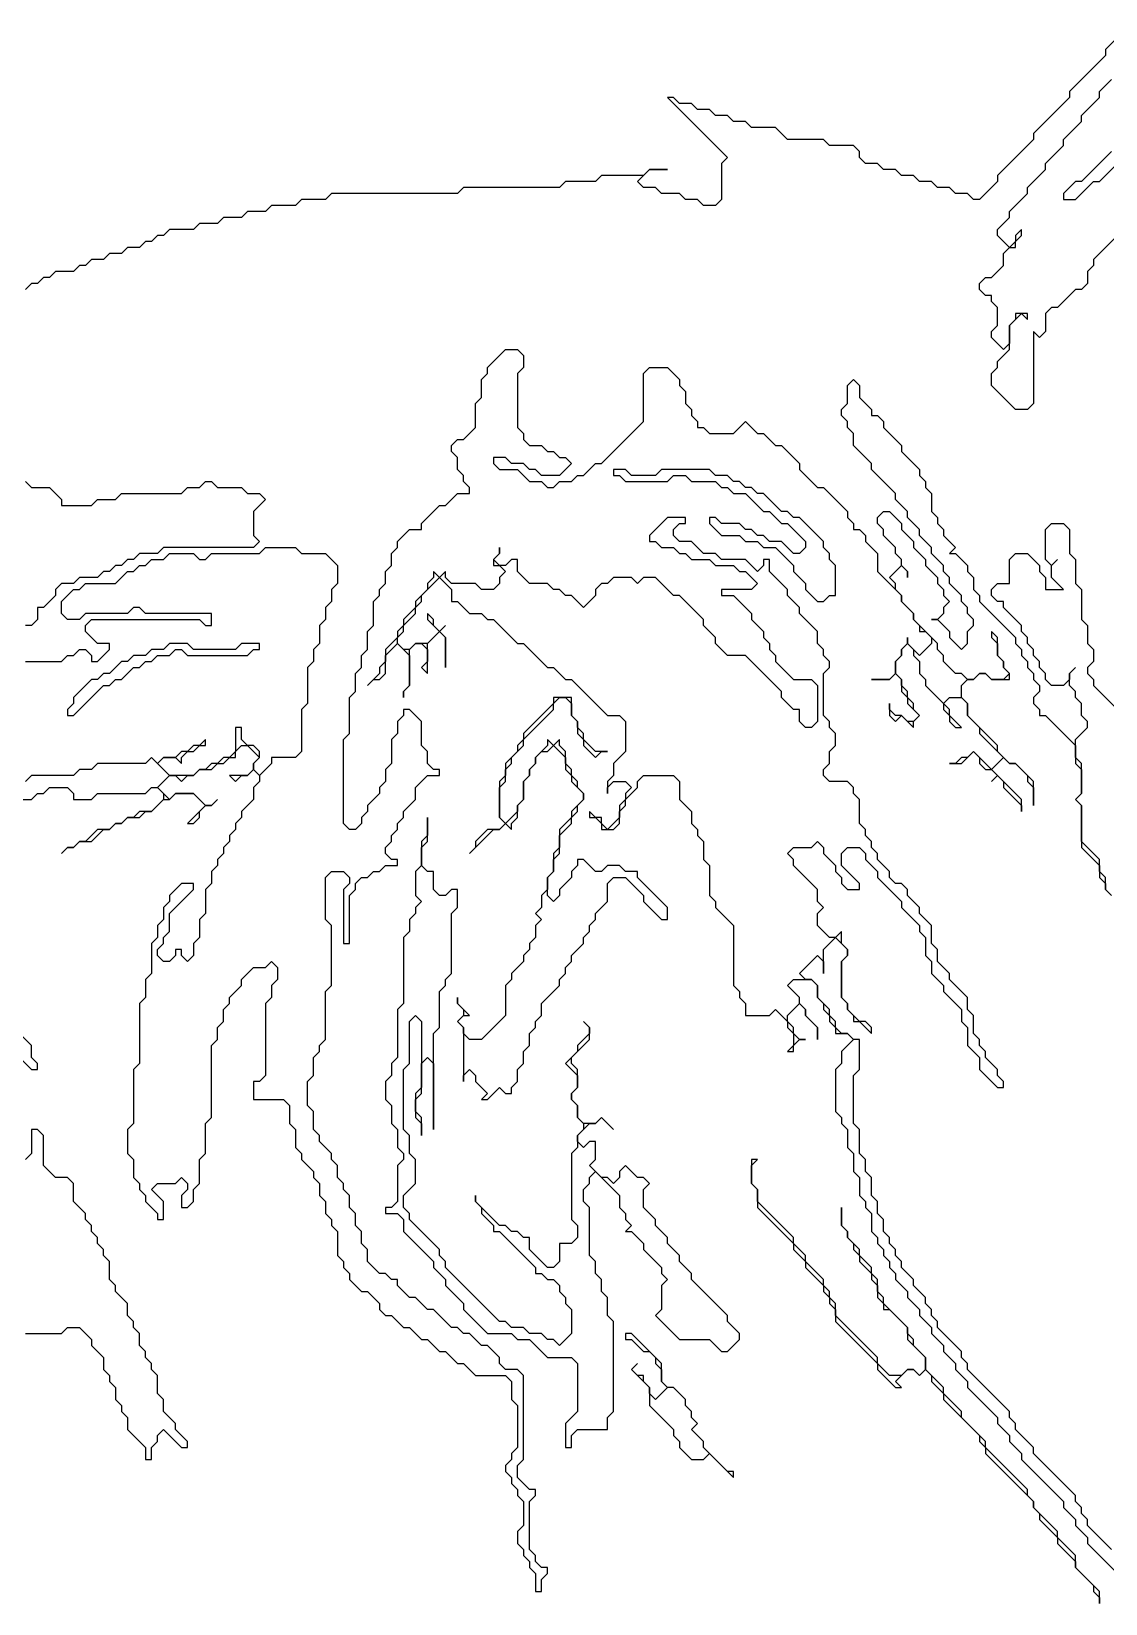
# Model space of a CAD drawing. Header units: metres. Extents: x 0 to 100, y 0 to 128.
# Drawn here: x 37.75 to 42.23, y 120.3 to 126.85 of the extents above; entities that cross this region are included whole.
import ezdxf

# ---------------------------------------------------------------- set-up
doc = ezdxf.new("R2010")
doc.units = ezdxf.units.M

msp = doc.modelspace()

# ---------------------------------------------------------------- linework, layer by layer
for points in [[(42.3, 126.85), (42.225, 126.775), (42.225, 126.75), (42.075, 126.6), (42.075, 126.575), (41.925, 126.425), (41.925, 126.4), (41.775, 126.25), (41.775, 126.225), (41.7, 126.15), (41.675, 126.15), (41.65, 126.175), (41.6, 126.175), (41.575, 126.2), (41.525, 126.2), (41.5, 126.225), (41.45, 126.225), (41.425, 126.25), (41.375, 126.25), (41.35, 126.275), (41.3, 126.275), (41.275, 126.3), (41.225, 126.3), (41.2, 126.325), (41.2, 126.35), (41.175, 126.375), (41.075, 126.375), (41.05, 126.4), (40.9, 126.4), (40.85, 126.45), (40.75, 126.45), (40.725, 126.475), (40.675, 126.475), (40.65, 126.5), (40.6, 126.5), (40.575, 126.525), (40.525, 126.525), (40.5, 126.55), (40.45, 126.55), (40.425, 126.575), (40.4, 126.575), (40.65, 126.325), (40.625, 126.3), (40.625, 126.15), (40.6, 126.125), (40.55, 126.125), (40.525, 126.15), (40.475, 126.15), (40.45, 126.175), (40.375, 126.175), (40.35, 126.2), (40.3, 126.2), (40.275, 126.225), (40.325, 126.275), (40.4, 126.275), (40.325, 126.275), (40.3, 126.25), (40.125, 126.25), (40.1, 126.225), (39.975, 126.225), (39.95, 126.2), (39.55, 126.2), (39.525, 126.175), (39, 126.175), (38.975, 126.15), (38.875, 126.15), (38.85, 126.125), (38.75, 126.125), (38.725, 126.1), (38.65, 126.1), (38.625, 126.075), (38.55, 126.075), (38.525, 126.05), (38.45, 126.05), (38.425, 126.025), (38.325, 126.025), (38.3, 126), (38.275, 126), (38.25, 125.975), (38.225, 125.975), (38.2, 125.95), (38.15, 125.95), (38.125, 125.925), (38.075, 125.925), (38.05, 125.9), (38, 125.9), (37.975, 125.875), (37.95, 125.875), (37.925, 125.85), (37.85, 125.85), (37.825, 125.825), (37.8, 125.825), (37.775, 125.8), (37.75, 125.8), (37.725, 125.775)], [(42.325, 126.05), (42.175, 125.9), (42.175, 125.875), (42.15, 125.85), (42.15, 125.8), (42.125, 125.775), (42.1, 125.775), (42.025, 125.7), (42, 125.7), (41.975, 125.675), (41.975, 125.6), (41.95, 125.575), (41.925, 125.6), (41.925, 125.3), (41.9, 125.275), (41.85, 125.275), (41.75, 125.375), (41.75, 125.425), (41.775, 125.45), (41.775, 125.475), (41.825, 125.525), (41.825, 125.625), (41.875, 125.675), (41.9, 125.65), (41.9, 125.675), (41.85, 125.675), (41.85, 125.65), (41.825, 125.625), (41.825, 125.55), (41.8, 125.525), (41.75, 125.575), (41.75, 125.6), (41.775, 125.625), (41.775, 125.7), (41.75, 125.725), (41.75, 125.75), (41.725, 125.75), (41.7, 125.775), (41.7, 125.8), (41.725, 125.825), (41.75, 125.825), (41.8, 125.875), (41.8, 125.925), (41.825, 125.95), (41.85, 125.95), (41.85, 125.975), (41.875, 126), (41.875, 126.025), (41.85, 126), (41.85, 125.975), (41.825, 125.95), (41.775, 126), (41.775, 126.025), (41.825, 126.075), (41.825, 126.1), (41.9, 126.175), (41.9, 126.2), (41.975, 126.275), (41.975, 126.3), (42.05, 126.375), (42.05, 126.4), (42.125, 126.475), (42.125, 126.5), (42.2, 126.575), (42.2, 126.6), (42.25, 126.65)], [(42.25, 126.35), (42.125, 126.225), (42.1, 126.225), (42.05, 126.175), (42.05, 126.15), (42.1, 126.15), (42.175, 126.225), (42.2, 126.225), (42.275, 126.3)], [(37.675, 123.65), (37.75, 123.65), (37.775, 123.675), (37.8, 123.675), (37.825, 123.7), (37.9, 123.7), (37.925, 123.675), (37.925, 123.65), (38, 123.65), (38.025, 123.675), (38.225, 123.675), (38.25, 123.7), (38.275, 123.7), (38.3, 123.675), (38.3, 123.65), (38.25, 123.6), (38.2, 123.6), (38.175, 123.575), (38.15, 123.575), (38.125, 123.55), (38.1, 123.55), (38.075, 123.525), (38.025, 123.525), (37.975, 123.475), (37.95, 123.475), (37.925, 123.45), (37.9, 123.45), (37.875, 123.425), (37.9, 123.45), (37.925, 123.45), (37.95, 123.475), (38, 123.475), (38.05, 123.525), (38.075, 123.525), (38.1, 123.55), (38.125, 123.55), (38.15, 123.575), (38.2, 123.575), (38.225, 123.6), (38.25, 123.6), (38.3, 123.65), (38.325, 123.65), (38.35, 123.675), (38.425, 123.675), (38.475, 123.625), (38.4, 123.55), (38.425, 123.55), (38.45, 123.575), (38.45, 123.6), (38.475, 123.625), (38.5, 123.625), (38.525, 123.65), (38.5, 123.625), (38.475, 123.625), (38.425, 123.675), (38.35, 123.675), (38.325, 123.65), (38.275, 123.7), (38.325, 123.75), (38.35, 123.75), (38.375, 123.725), (38.4, 123.75), (38.425, 123.75), (38.45, 123.775), (38.5, 123.775), (38.525, 123.8), (38.55, 123.8), (38.575, 123.825), (38.6, 123.825), (38.6, 123.85), (38.625, 123.875), (38.65, 123.875), (38.7, 123.825), (38.675, 123.8), (38.675, 123.775), (38.65, 123.75), (38.575, 123.75), (38.6, 123.725), (38.625, 123.75), (38.65, 123.75), (38.675, 123.775), (38.7, 123.75), (38.7, 123.725), (38.675, 123.7), (38.675, 123.65), (38.625, 123.6), (38.625, 123.575), (38.6, 123.55), (38.6, 123.525), (38.575, 123.5), (38.575, 123.475), (38.55, 123.45), (38.55, 123.425), (38.525, 123.4), (38.525, 123.375), (38.5, 123.35), (38.5, 123.3), (38.475, 123.275), (38.475, 123.175), (38.45, 123.15), (38.45, 123.075), (38.425, 123.05), (38.425, 123), (38.4, 122.975), (38.375, 123), (38.375, 123.025), (38.35, 123.025), (38.35, 123), (38.325, 122.975), (38.3, 122.975), (38.275, 123), (38.275, 123.025), (38.3, 123.05), (38.3, 123.075), (38.325, 123.1), (38.325, 123.175), (38.425, 123.275), (38.425, 123.3), (38.375, 123.3), (38.325, 123.25), (38.325, 123.225), (38.3, 123.2), (38.3, 123.15), (38.275, 123.125), (38.275, 123.075), (38.25, 123.05), (38.25, 122.925), (38.225, 122.9), (38.225, 122.825), (38.2, 122.8), (38.2, 122.55), (38.175, 122.525), (38.175, 122.3), (38.15, 122.275), (38.15, 122.175), (38.175, 122.15), (38.175, 122.075), (38.2, 122.05), (38.2, 122.025), (38.225, 122), (38.225, 121.975), (38.275, 121.925), (38.275, 121.9), (38.3, 121.9), (38.3, 121.975), (38.25, 122.025), (38.275, 122.05), (38.35, 122.05), (38.375, 122.075), (38.4, 122.05), (38.4, 122.025), (38.375, 122), (38.375, 121.95), (38.4, 121.95), (38.425, 121.975), (38.425, 122.025), (38.45, 122.05), (38.45, 122.15), (38.475, 122.175), (38.475, 122.3), (38.5, 122.325), (38.5, 122.625), (38.525, 122.65), (38.525, 122.7), (38.55, 122.725), (38.55, 122.775), (38.575, 122.8), (38.575, 122.825), (38.625, 122.875), (38.625, 122.9), (38.675, 122.95), (38.725, 122.95), (38.75, 122.975), (38.775, 122.95), (38.775, 122.9), (38.75, 122.875), (38.75, 122.825), (38.725, 122.8), (38.725, 122.5), (38.7, 122.475), (38.675, 122.475), (38.675, 122.4), (38.8, 122.4), (38.825, 122.375), (38.825, 122.3), (38.85, 122.275), (38.85, 122.2), (38.875, 122.175), (38.875, 122.15), (38.925, 122.1), (38.925, 122.075), (38.95, 122.05), (38.95, 122), (38.975, 121.975), (38.975, 121.925), (39, 121.9), (39, 121.875), (39.025, 121.85), (39.025, 121.75), (39.05, 121.725), (39.05, 121.7), (39.075, 121.675), (39.075, 121.65), (39.125, 121.6), (39.15, 121.6), (39.2, 121.55), (39.2, 121.525), (39.225, 121.5), (39.25, 121.5), (39.3, 121.45), (39.325, 121.45), (39.375, 121.4), (39.4, 121.4), (39.45, 121.35), (39.475, 121.35), (39.525, 121.3), (39.55, 121.3), (39.6, 121.25), (39.725, 121.25), (39.75, 121.225), (39.75, 121.15), (39.775, 121.125), (39.775, 120.95), (39.75, 120.925), (39.75, 120.9), (39.725, 120.875), (39.725, 120.85), (39.75, 120.825), (39.75, 120.8), (39.775, 120.775), (39.775, 120.75), (39.8, 120.725), (39.8, 120.625), (39.775, 120.6), (39.775, 120.55), (39.8, 120.525), (39.8, 120.5), (39.825, 120.475), (39.825, 120.45), (39.85, 120.425), (39.85, 120.35), (39.875, 120.35), (39.875, 120.4), (39.9, 120.425), (39.9, 120.45), (39.875, 120.45), (39.85, 120.475), (39.85, 120.5), (39.825, 120.525), (39.825, 120.725), (39.85, 120.75), (39.85, 120.775), (39.825, 120.775), (39.775, 120.825), (39.775, 120.875), (39.8, 120.9), (39.8, 121.25), (39.775, 121.275), (39.725, 121.275), (39.7, 121.3), (39.7, 121.325), (39.65, 121.375), (39.625, 121.375), (39.575, 121.425), (39.55, 121.425), (39.525, 121.45), (39.5, 121.45), (39.425, 121.525), (39.4, 121.525), (39.35, 121.575), (39.325, 121.575), (39.275, 121.625), (39.275, 121.65), (39.25, 121.65), (39.225, 121.675), (39.2, 121.675), (39.15, 121.725), (39.15, 121.775), (39.125, 121.8), (39.125, 121.85), (39.1, 121.875), (39.1, 121.925), (39.075, 121.95), (39.075, 122), (39.05, 122.025), (39.05, 122.05), (39.025, 122.075), (39.025, 122.125), (39, 122.15), (39, 122.175), (38.95, 122.225), (38.95, 122.25), (38.925, 122.275), (38.925, 122.35), (38.9, 122.375), (38.9, 122.475), (38.925, 122.5), (38.925, 122.575), (38.95, 122.6), (38.95, 122.625), (38.975, 122.65), (38.975, 122.85), (39, 122.875), (39, 123.125), (38.975, 123.15), (38.975, 123.325), (39, 123.35), (39.05, 123.35), (39.075, 123.325), (39.075, 123.3), (39.05, 123.275), (39.05, 123.05), (39.075, 123.05), (39.075, 123.25), (39.1, 123.275), (39.1, 123.3), (39.125, 123.325), (39.15, 123.325), (39.175, 123.35), (39.2, 123.35), (39.225, 123.375), (39.275, 123.375), (39.275, 123.4), (39.25, 123.4), (39.225, 123.425), (39.225, 123.45), (39.25, 123.475), (39.25, 123.5), (39.275, 123.525), (39.275, 123.55), (39.3, 123.575), (39.3, 123.6), (39.35, 123.65), (39.35, 123.7), (39.4, 123.75), (39.45, 123.75), (39.45, 123.775), (39.425, 123.775), (39.4, 123.8), (39.4, 123.85), (39.375, 123.875), (39.375, 123.975), (39.325, 124.025), (39.3, 124.025), (39.3, 124), (39.275, 123.975), (39.275, 123.925), (39.25, 123.9), (39.25, 123.8), (39.225, 123.775), (39.225, 123.725), (39.2, 123.7), (39.2, 123.675), (39.15, 123.625), (39.15, 123.6), (39.125, 123.575), (39.125, 123.55), (39.1, 123.525), (39.075, 123.525), (39.05, 123.55), (39.05, 123.9), (39.075, 123.925), (39.075, 124.075), (39.1, 124.1), (39.1, 124.175), (39.125, 124.2), (39.125, 124.25), (39.15, 124.275), (39.15, 124.35), (39.175, 124.375), (39.175, 124.475), (39.2, 124.5), (39.2, 124.525), (39.225, 124.55), (39.225, 124.6), (39.25, 124.625), (39.25, 124.675), (39.275, 124.7), (39.275, 124.725), (39.325, 124.775), (39.375, 124.775), (39.375, 124.8), (39.45, 124.875), (39.475, 124.875), (39.525, 124.925), (39.575, 124.925), (39.575, 124.95), (39.55, 124.975), (39.55, 125), (39.525, 125.025), (39.525, 125.075), (39.5, 125.1), (39.5, 125.125), (39.525, 125.15), (39.55, 125.15), (39.6, 125.2), (39.6, 125.3), (39.625, 125.325), (39.625, 125.4), (39.65, 125.425), (39.65, 125.45), (39.725, 125.525), (39.775, 125.525), (39.8, 125.5), (39.8, 125.45), (39.775, 125.425), (39.775, 125.2), (39.8, 125.175), (39.8, 125.15), (39.825, 125.125), (39.875, 125.125), (39.9, 125.1), (39.925, 125.1), (39.95, 125.075), (39.975, 125.075), (40, 125.05), (39.95, 125), (39.875, 125), (39.85, 125.025), (39.825, 125.025), (39.8, 125.05), (39.75, 125.05), (39.725, 125.075), (39.675, 125.075), (39.675, 125.05), (39.7, 125.025), (39.775, 125.025), (39.825, 124.975), (39.875, 124.975), (39.9, 124.95), (39.925, 124.95), (39.95, 124.975), (40, 124.975), (40.025, 125), (40.05, 125), (40.1, 125.05), (40.125, 125.05), (40.3, 125.225), (40.3, 125.425), (40.325, 125.45), (40.4, 125.45), (40.45, 125.4), (40.45, 125.375), (40.475, 125.35), (40.475, 125.3), (40.5, 125.275), (40.5, 125.25), (40.525, 125.225), (40.525, 125.2), (40.55, 125.2), (40.575, 125.175), (40.675, 125.175), (40.725, 125.225), (40.775, 125.175), (40.8, 125.175), (40.85, 125.125), (40.875, 125.125), (40.95, 125.05), (40.95, 125.025), (41.025, 124.95), (41.05, 124.95), (41.15, 124.85), (41.15, 124.825), (41.175, 124.8), (41.175, 124.775), (41.2, 124.775), (41.225, 124.75), (41.225, 124.725), (41.275, 124.675), (41.275, 124.6), (41.375, 124.5), (41.375, 124.475), (41.425, 124.425), (41.425, 124.4), (41.45, 124.375), (41.45, 124.35), (41.475, 124.35), (41.5, 124.325), (41.5, 124.3), (41.45, 124.25), (41.4, 124.3), (41.4, 124.325), (41.4, 124.3), (41.375, 124.275), (41.375, 124.25), (41.35, 124.225), (41.35, 124.175), (41.325, 124.15), (41.25, 124.15), (41.325, 124.15), (41.35, 124.175), (41.375, 124.15), (41.375, 124.1), (41.4, 124.075), (41.4, 124.05), (41.45, 124), (41.425, 123.975), (41.4, 123.975), (41.375, 124), (41.35, 124), (41.325, 124.025), (41.325, 124.05), (41.325, 124), (41.35, 123.975), (41.375, 124), (41.425, 123.95), (41.425, 123.975), (41.45, 124), (41.425, 124.025), (41.425, 124.05), (41.4, 124.075), (41.4, 124.1), (41.375, 124.125), (41.375, 124.15), (41.35, 124.175), (41.35, 124.225), (41.375, 124.25), (41.375, 124.275), (41.4, 124.3), (41.425, 124.275), (41.425, 124.25), (41.45, 124.225), (41.45, 124.175), (41.475, 124.15), (41.475, 124.125), (41.55, 124.05), (41.55, 124.025), (41.575, 124), (41.575, 123.975), (41.6, 123.95), (41.625, 123.95), (41.575, 124), (41.575, 124.025), (41.55, 124.05), (41.575, 124.075), (41.625, 124.075), (41.65, 124.05), (41.65, 124), (41.7, 123.95), (41.7, 123.925), (41.8, 123.825), (41.75, 123.775), (41.675, 123.85), (41.65, 123.825), (41.625, 123.825), (41.6, 123.8), (41.575, 123.8), (41.625, 123.8), (41.675, 123.85), (41.7, 123.825), (41.7, 123.8), (41.725, 123.775), (41.75, 123.775), (41.775, 123.75), (41.75, 123.725), (41.775, 123.75), (41.8, 123.725), (41.8, 123.7), (41.875, 123.625), (41.875, 123.6), (41.875, 123.65), (41.75, 123.775), (41.8, 123.825), (41.825, 123.8), (41.85, 123.8), (41.9, 123.75), (41.9, 123.725), (41.925, 123.7), (41.925, 123.625), (41.925, 123.725), (41.85, 123.8), (41.825, 123.8), (41.775, 123.85), (41.775, 123.875), (41.65, 124), (41.65, 124.05), (41.625, 124.075), (41.625, 124.125), (41.65, 124.15), (41.675, 124.15), (41.7, 124.175), (41.725, 124.175), (41.75, 124.15), (41.825, 124.15), (41.825, 124.175), (41.8, 124.2), (41.8, 124.225), (41.775, 124.25), (41.775, 124.325), (41.75, 124.35), (41.75, 124.325), (41.775, 124.3), (41.775, 124.25), (41.8, 124.225), (41.8, 124.2), (41.825, 124.175), (41.8, 124.15), (41.75, 124.15), (41.725, 124.175), (41.7, 124.175), (41.675, 124.15), (41.65, 124.15), (41.625, 124.175), (41.6, 124.175), (41.55, 124.225), (41.55, 124.25), (41.525, 124.275), (41.525, 124.3), (41.425, 124.4), (41.425, 124.425), (41.375, 124.475), (41.375, 124.5), (41.35, 124.525), (41.35, 124.55), (41.325, 124.575), (41.375, 124.625), (41.4, 124.6), (41.4, 124.575), (41.4, 124.6), (41.375, 124.625), (41.375, 124.65), (41.35, 124.675), (41.35, 124.7), (41.3, 124.75), (41.3, 124.775), (41.275, 124.8), (41.275, 124.825), (41.3, 124.85), (41.325, 124.85), (41.375, 124.8), (41.375, 124.775), (41.425, 124.725), (41.425, 124.7), (41.475, 124.65), (41.475, 124.625), (41.525, 124.575), (41.525, 124.55), (41.55, 124.525), (41.55, 124.5), (41.575, 124.475), (41.55, 124.45), (41.55, 124.425), (41.525, 124.4), (41.5, 124.4), (41.525, 124.4), (41.575, 124.35), (41.575, 124.325), (41.625, 124.275), (41.65, 124.3), (41.65, 124.35), (41.675, 124.375), (41.675, 124.4), (41.65, 124.425), (41.65, 124.45), (41.625, 124.475), (41.625, 124.5), (41.575, 124.55), (41.575, 124.575), (41.55, 124.6), (41.55, 124.625), (41.5, 124.675), (41.5, 124.7), (41.45, 124.75), (41.45, 124.775), (41.4, 124.825), (41.4, 124.85), (41.35, 124.9), (41.35, 124.925), (41.25, 125.025), (41.25, 125.05), (41.175, 125.125), (41.175, 125.175), (41.15, 125.2), (41.15, 125.225), (41.125, 125.25), (41.125, 125.275), (41.15, 125.3), (41.15, 125.375), (41.175, 125.4), (41.2, 125.375), (41.2, 125.325), (41.25, 125.275), (41.25, 125.25), (41.275, 125.25), (41.3, 125.225), (41.3, 125.2), (41.375, 125.125), (41.375, 125.1), (41.45, 125.025), (41.45, 125), (41.475, 124.975), (41.475, 124.95), (41.5, 124.925), (41.5, 124.85), (41.525, 124.825), (41.525, 124.8), (41.55, 124.775), (41.55, 124.75), (41.6, 124.7), (41.575, 124.675), (41.6, 124.675), (41.65, 124.625), (41.65, 124.6), (41.675, 124.575), (41.675, 124.525), (41.7, 124.5), (41.7, 124.475), (41.85, 124.325), (41.85, 124.3), (41.875, 124.275), (41.875, 124.25), (41.9, 124.225), (41.9, 124.2), (41.925, 124.175), (41.925, 124.15), (41.95, 124.125), (41.95, 124.1), (41.925, 124.075), (41.925, 124.05), (41.95, 124.025), (41.95, 124), (41.975, 124), (42.1, 123.875), (42.1, 123.8), (42.125, 123.775), (42.125, 123.675), (42.1, 123.65), (42.125, 123.625), (42.125, 123.45), (42.2, 123.375), (42.2, 123.325), (42.225, 123.3), (42.225, 123.275), (42.25, 123.25)], [(37.725, 124.975), (37.75, 124.95), (37.825, 124.95), (37.875, 124.9), (37.875, 124.875), (38, 124.875), (38.025, 124.9), (38.1, 124.9), (38.125, 124.925), (38.375, 124.925), (38.4, 124.95), (38.45, 124.95), (38.475, 124.975), (38.5, 124.975), (38.525, 124.95), (38.625, 124.95), (38.65, 124.925), (38.7, 124.925), (38.725, 124.9), (38.675, 124.85), (38.675, 124.75), (38.7, 124.725), (38.675, 124.7), (38.3, 124.7), (38.275, 124.675), (38.2, 124.675), (38.175, 124.65), (38.15, 124.65), (38.125, 124.625), (38.1, 124.625), (38.075, 124.6), (38.05, 124.6), (38.025, 124.575), (37.95, 124.575), (37.925, 124.55), (37.875, 124.55), (37.85, 124.525), (37.85, 124.5), (37.8, 124.45), (37.775, 124.45), (37.775, 124.4), (37.75, 124.375), (37.725, 124.375)], [(42.25, 120.525), (42.15, 120.625), (42.15, 120.65), (42.125, 120.675), (42.125, 120.7), (42.1, 120.725), (42.1, 120.75), (41.925, 120.925), (41.925, 120.95), (41.85, 121.025), (41.85, 121.05), (41.825, 121.075), (41.825, 121.1), (41.65, 121.275), (41.65, 121.3), (41.625, 121.325), (41.625, 121.35), (41.525, 121.45), (41.525, 121.475), (41.5, 121.5), (41.5, 121.525), (41.475, 121.55), (41.475, 121.575), (41.425, 121.625), (41.425, 121.65), (41.375, 121.7), (41.375, 121.725), (41.35, 121.75), (41.35, 121.775), (41.325, 121.8), (41.325, 121.825), (41.3, 121.85), (41.3, 121.9), (41.275, 121.925), (41.275, 121.975), (41.25, 122), (41.25, 122.075), (41.225, 122.1), (41.225, 122.15), (41.2, 122.175), (41.2, 122.275), (41.175, 122.3), (41.175, 122.5), (41.2, 122.525), (41.2, 122.65), (41.175, 122.65), (41.15, 122.675), (41.125, 122.675), (41.1, 122.7), (41.1, 122.725), (41.075, 122.75), (41.075, 122.775), (41.025, 122.825), (41.025, 122.875), (41, 122.9), (40.975, 122.9), (40.95, 122.925), (41.025, 123), (41.05, 122.975), (41.05, 122.925), (41.05, 123.025), (41.1, 123.075), (41.15, 123.025), (41.15, 123), (41.125, 122.975), (41.125, 122.825), (41.15, 122.8), (41.15, 122.775), (41.175, 122.75), (41.175, 122.725), (41.2, 122.725), (41.25, 122.675), (41.25, 122.7), (41.225, 122.725), (41.2, 122.725), (41.15, 122.775), (41.15, 122.8), (41.125, 122.825), (41.125, 122.975), (41.15, 123), (41.15, 123.025), (41.125, 123.05), (41.125, 123.1), (41.1, 123.075), (41.075, 123.075), (41.025, 123.125), (41.025, 123.175), (41.05, 123.2), (41.025, 123.225), (41.025, 123.275), (40.925, 123.375), (40.925, 123.4), (40.9, 123.425), (40.925, 123.45), (41, 123.45), (41.025, 123.475), (41.05, 123.45), (41.05, 123.425), (41.1, 123.375), (41.1, 123.35), (41.125, 123.325), (41.125, 123.3), (41.15, 123.275), (41.2, 123.275), (41.2, 123.3), (41.125, 123.375), (41.125, 123.425), (41.15, 123.45), (41.2, 123.45), (41.225, 123.425), (41.225, 123.4), (41.275, 123.35), (41.275, 123.325), (41.375, 123.225), (41.375, 123.2), (41.45, 123.125), (41.45, 123.1), (41.475, 123.075), (41.475, 123), (41.5, 122.975), (41.5, 122.925), (41.55, 122.875), (41.55, 122.85), (41.625, 122.775), (41.625, 122.725), (41.65, 122.7), (41.65, 122.625), (41.7, 122.575), (41.7, 122.525), (41.775, 122.45), (41.8, 122.45), (41.8, 122.475), (41.775, 122.5), (41.775, 122.525), (41.725, 122.575), (41.725, 122.6), (41.7, 122.625), (41.7, 122.65), (41.675, 122.675), (41.675, 122.75), (41.65, 122.775), (41.65, 122.825), (41.575, 122.9), (41.575, 122.925), (41.525, 122.975), (41.525, 123.025), (41.5, 123.05), (41.5, 123.125), (41.45, 123.175), (41.45, 123.2), (41.4, 123.25), (41.4, 123.275), (41.375, 123.3), (41.35, 123.3), (41.325, 123.325), (41.325, 123.35), (41.275, 123.4), (41.275, 123.425), (41.25, 123.45), (41.25, 123.475), (41.225, 123.5), (41.225, 123.525), (41.2, 123.55), (41.2, 123.65), (41.175, 123.675), (41.175, 123.7), (41.15, 123.725), (41.075, 123.725), (41.05, 123.75), (41.05, 123.775), (41.075, 123.8), (41.075, 123.85), (41.1, 123.875), (41.1, 123.925), (41.075, 123.95), (41.075, 123.975), (41.05, 124), (41.05, 124.175), (41.075, 124.2), (41.075, 124.225), (41.05, 124.25), (41.05, 124.275), (41.025, 124.3), (41.025, 124.35), (40.95, 124.425), (40.95, 124.45), (40.9, 124.5), (40.9, 124.525), (40.825, 124.6), (40.825, 124.65), (40.8, 124.65), (40.8, 124.625), (40.775, 124.6), (40.725, 124.65), (40.625, 124.65), (40.6, 124.675), (40.55, 124.675), (40.5, 124.725), (40.45, 124.725), (40.425, 124.75), (40.425, 124.775), (40.45, 124.8), (40.475, 124.8), (40.475, 124.825), (40.4, 124.825), (40.325, 124.75), (40.325, 124.725), (40.35, 124.725), (40.375, 124.7), (40.425, 124.7), (40.45, 124.675), (40.475, 124.675), (40.5, 124.65), (40.575, 124.65), (40.6, 124.625), (40.675, 124.625), (40.7, 124.6), (40.725, 124.6), (40.775, 124.55), (40.75, 124.525), (40.625, 124.525), (40.625, 124.5), (40.675, 124.5), (40.75, 124.425), (40.75, 124.4), (40.8, 124.35), (40.8, 124.325), (40.825, 124.3), (40.825, 124.275), (40.85, 124.25), (40.85, 124.225), (40.925, 124.15), (41, 124.15), (41.025, 124.125), (41.025, 123.975), (41, 123.95), (40.975, 123.95), (40.95, 123.975), (40.95, 124.025), (40.925, 124.025), (40.875, 124.075), (40.875, 124.1), (40.725, 124.25), (40.65, 124.25), (40.6, 124.3), (40.6, 124.325), (40.55, 124.375), (40.55, 124.4), (40.45, 124.5), (40.425, 124.5), (40.35, 124.575), (40.3, 124.575), (40.275, 124.55), (40.25, 124.575), (40.175, 124.575), (40.15, 124.55), (40.125, 124.55), (40.1, 124.525), (40.1, 124.5), (40.05, 124.45), (40, 124.5), (39.975, 124.5), (39.95, 124.525), (39.925, 124.525), (39.9, 124.55), (39.825, 124.55), (39.775, 124.6), (39.775, 124.65), (39.75, 124.65), (39.725, 124.625), (39.7, 124.625), (39.675, 124.65), (39.7, 124.675), (39.7, 124.7), (39.7, 124.675), (39.675, 124.65), (39.675, 124.625), (39.7, 124.625), (39.725, 124.6), (39.7, 124.575), (39.7, 124.55), (39.675, 124.525), (39.625, 124.525), (39.6, 124.55), (39.5, 124.55), (39.475, 124.575), (39.475, 124.6), (39.45, 124.575), (39.425, 124.6), (39.425, 124.575), (39.4, 124.55), (39.4, 124.525), (39.35, 124.475), (39.35, 124.45), (39.3, 124.4), (39.3, 124.375), (39.275, 124.35), (39.275, 124.325), (39.225, 124.275), (39.225, 124.225), (39.2, 124.2), (39.2, 124.175), (39.15, 124.125), (39.175, 124.15), (39.2, 124.15), (39.225, 124.175), (39.225, 124.25), (39.275, 124.3), (39.325, 124.25), (39.325, 124.125), (39.3, 124.1), (39.3, 124.075), (39.3, 124.1), (39.325, 124.125), (39.325, 124.275), (39.35, 124.3), (39.375, 124.3), (39.4, 124.275), (39.4, 124.225), (39.375, 124.2), (39.4, 124.175), (39.4, 124.3), (39.45, 124.35), (39.475, 124.325), (39.475, 124.2), (39.475, 124.325), (39.45, 124.35), (39.475, 124.375), (39.45, 124.35), (39.425, 124.375), (39.425, 124.4), (39.4, 124.425), (39.4, 124.4), (39.45, 124.35), (39.4, 124.3), (39.35, 124.3), (39.325, 124.275), (39.3, 124.275), (39.275, 124.3), (39.275, 124.325), (39.3, 124.35), (39.3, 124.375), (39.35, 124.425), (39.35, 124.45), (39.375, 124.475), (39.375, 124.5), (39.45, 124.575), (39.5, 124.525), (39.5, 124.475), (39.525, 124.475), (39.575, 124.425), (39.625, 124.425), (39.65, 124.4), (39.675, 124.4), (39.775, 124.3), (39.8, 124.3), (39.9, 124.2), (39.925, 124.2), (39.975, 124.15), (40, 124.15), (40.15, 124), (40.2, 124), (40.225, 123.975), (40.225, 123.85), (40.175, 123.8), (40.175, 123.75), (40.15, 123.725), (40.15, 123.675), (40.15, 123.7), (40.175, 123.725), (40.225, 123.725), (40.25, 123.7), (40.225, 123.675), (40.225, 123.65), (40.2, 123.625), (40.2, 123.575), (40.15, 123.525), (40.125, 123.55), (40.125, 123.575), (40.1, 123.575), (40.075, 123.6), (40.075, 123.575), (40.1, 123.575), (40.125, 123.55), (40.125, 123.525), (40.175, 123.525), (40.2, 123.55), (40.2, 123.6), (40.225, 123.625), (40.225, 123.65), (40.275, 123.7), (40.275, 123.725), (40.3, 123.75), (40.425, 123.75), (40.45, 123.725), (40.45, 123.65), (40.5, 123.6), (40.5, 123.55), (40.525, 123.525), (40.525, 123.5), (40.55, 123.475), (40.55, 123.4), (40.575, 123.375), (40.575, 123.25), (40.6, 123.225), (40.6, 123.2), (40.675, 123.125), (40.675, 122.875), (40.7, 122.85), (40.7, 122.825), (40.725, 122.8), (40.725, 122.75), (40.825, 122.75), (40.85, 122.775), (40.9, 122.725), (40.9, 122.7), (40.925, 122.675), (40.925, 122.625), (40.9, 122.6), (40.925, 122.6), (40.925, 122.625), (40.95, 122.65), (40.975, 122.65), (40.95, 122.65), (40.925, 122.675), (40.925, 122.7), (40.9, 122.725), (40.9, 122.75), (40.95, 122.8), (40.975, 122.775), (40.975, 122.75), (41.025, 122.7), (41.025, 122.65), (41.025, 122.7), (40.975, 122.75), (40.975, 122.775), (40.95, 122.8), (40.95, 122.825), (40.9, 122.875), (40.925, 122.9), (41, 122.9), (41.025, 122.875), (41.025, 122.825), (41.05, 122.8), (41.05, 122.775), (41.075, 122.75), (41.075, 122.725), (41.1, 122.7), (41.1, 122.675), (41.15, 122.675), (41.175, 122.65), (41.125, 122.6), (41.125, 122.55), (41.1, 122.525), (41.1, 122.35), (41.125, 122.325), (41.125, 122.3), (41.15, 122.275), (41.15, 122.2), (41.175, 122.175), (41.175, 122.1), (41.2, 122.075), (41.2, 122), (41.225, 121.975), (41.225, 121.95), (41.25, 121.925), (41.25, 121.85), (41.275, 121.825), (41.275, 121.8), (41.3, 121.775), (41.3, 121.75), (41.325, 121.725), (41.325, 121.7), (41.35, 121.675), (41.35, 121.65), (41.4, 121.6), (41.4, 121.575), (41.45, 121.525), (41.45, 121.5), (41.5, 121.45), (41.5, 121.425), (41.55, 121.375), (41.55, 121.35), (41.6, 121.3), (41.6, 121.275), (41.65, 121.225), (41.65, 121.2), (41.775, 121.075), (41.775, 121.05), (41.825, 121), (41.825, 120.975), (41.875, 120.925), (41.875, 120.9), (42.05, 120.725), (42.05, 120.7), (42.1, 120.65), (42.1, 120.625), (42.15, 120.575), (42.15, 120.55), (42.3, 120.4)], [(42.25, 123.25), (42.225, 123.275), (42.225, 123.325), (42.2, 123.35), (42.2, 123.4), (42.125, 123.475), (42.125, 123.625), (42.1, 123.65), (42.125, 123.675), (42.125, 123.8), (42.1, 123.825), (42.1, 123.9), (42.15, 123.95), (42.15, 123.975), (42.125, 124), (42.125, 124.05), (42.1, 124.075), (42.1, 124.1), (42.075, 124.125), (42.075, 124.175), (42.1, 124.2), (42.075, 124.175), (42.075, 124.15), (42.05, 124.125), (42, 124.125), (41.975, 124.15), (41.975, 124.175), (41.95, 124.2), (41.95, 124.225), (41.925, 124.25), (41.925, 124.275), (41.9, 124.3), (41.9, 124.325), (41.875, 124.35), (41.875, 124.375), (41.8, 124.45), (41.8, 124.475), (41.775, 124.475), (41.75, 124.5), (41.75, 124.525), (41.775, 124.55), (41.825, 124.55), (41.825, 124.65), (41.85, 124.675), (41.9, 124.675), (41.95, 124.625), (41.95, 124.6), (41.975, 124.575), (41.975, 124.525), (42.05, 124.525), (42, 124.575), (42, 124.625), (42.025, 124.65), (42, 124.625), (41.975, 124.65), (41.975, 124.775), (42, 124.8), (42.05, 124.8), (42.075, 124.775), (42.075, 124.675), (42.1, 124.65), (42.1, 124.55), (42.125, 124.525), (42.125, 124.4), (42.15, 124.375), (42.15, 124.3), (42.175, 124.275), (42.175, 124.225), (42.15, 124.2), (42.15, 124.175), (42.175, 124.15), (42.175, 124.125), (42.275, 124.025)], [(37.725, 124.225), (37.875, 124.225), (37.9, 124.25), (37.925, 124.25), (37.95, 124.275), (37.975, 124.275), (38, 124.25), (38, 124.225), (38.025, 124.225), (38.075, 124.275), (38.075, 124.3), (38.025, 124.3), (37.975, 124.35), (37.975, 124.375), (38, 124.4), (38.45, 124.4), (38.475, 124.375), (38.5, 124.375), (38.5, 124.425), (38.225, 124.425), (38.2, 124.45), (38.175, 124.45), (38.15, 124.425), (37.975, 124.425), (37.95, 124.4), (37.9, 124.4), (37.875, 124.425), (37.875, 124.475), (37.925, 124.525), (37.95, 124.525), (37.975, 124.55), (38.1, 124.55), (38.15, 124.6), (38.175, 124.6), (38.2, 124.625), (38.225, 124.625), (38.25, 124.65), (38.3, 124.65), (38.325, 124.675), (38.425, 124.675), (38.45, 124.65), (38.475, 124.65), (38.5, 124.675), (38.7, 124.675), (38.725, 124.7), (38.85, 124.7), (38.875, 124.675), (38.975, 124.675), (39.025, 124.625), (39.025, 124.55), (39, 124.525), (39, 124.475), (38.975, 124.45), (38.975, 124.4), (38.95, 124.375), (38.95, 124.3), (38.925, 124.275), (38.925, 124.225), (38.9, 124.2), (38.9, 124.05), (38.875, 124.025), (38.875, 123.85), (38.85, 123.825), (38.75, 123.825), (38.75, 123.8), (38.7, 123.75), (38.675, 123.775), (38.675, 123.8), (38.7, 123.825), (38.7, 123.85), (38.675, 123.875), (38.65, 123.875), (38.625, 123.9), (38.625, 123.95), (38.6, 123.95), (38.6, 123.85), (38.575, 123.825), (38.55, 123.825), (38.525, 123.8), (38.5, 123.8), (38.475, 123.775), (38.45, 123.775), (38.425, 123.75), (38.325, 123.75), (38.275, 123.8), (38.3, 123.825), (38.35, 123.825), (38.375, 123.8), (38.375, 123.825), (38.4, 123.85), (38.425, 123.85), (38.45, 123.875), (38.475, 123.875), (38.475, 123.9), (38.45, 123.875), (38.425, 123.875), (38.4, 123.85), (38.375, 123.85), (38.35, 123.825), (38.3, 123.825), (38.275, 123.8), (38.25, 123.825), (38.225, 123.8), (38.025, 123.8), (38, 123.775), (37.95, 123.775), (37.925, 123.75), (37.75, 123.75), (37.725, 123.725)], [(37.7, 122.575), (37.75, 122.525), (37.775, 122.525), (37.775, 122.55), (37.75, 122.575), (37.75, 122.625), (37.7, 122.675)], [(37.725, 121.425), (37.875, 121.425), (37.9, 121.45), (37.95, 121.45), (38, 121.4), (38, 121.375), (38.05, 121.325), (38.05, 121.275), (38.075, 121.25), (38.075, 121.225), (38.1, 121.2), (38.1, 121.15), (38.125, 121.125), (38.125, 121.1), (38.15, 121.075), (38.15, 121.025), (38.225, 120.95), (38.225, 120.9), (38.25, 120.9), (38.25, 120.95), (38.275, 120.975), (38.275, 121), (38.3, 121.025), (38.375, 120.95), (38.4, 120.95), (38.4, 120.975), (38.35, 121.025), (38.35, 121.05), (38.3, 121.1), (38.3, 121.15), (38.275, 121.175), (38.275, 121.25), (38.25, 121.275), (38.25, 121.3), (38.225, 121.325), (38.225, 121.35), (38.2, 121.375), (38.2, 121.425), (38.175, 121.45), (38.175, 121.475), (38.15, 121.5), (38.15, 121.55), (38.1, 121.6), (38.1, 121.625), (38.075, 121.65), (38.075, 121.725), (38.05, 121.75), (38.05, 121.775), (38.025, 121.8), (38.025, 121.825), (38, 121.85), (38, 121.875), (37.975, 121.9), (37.975, 121.925), (37.925, 121.975), (37.925, 122.05), (37.9, 122.075), (37.85, 122.075), (37.8, 122.125), (37.8, 122.25), (37.775, 122.275), (37.75, 122.275), (37.75, 122.175), (37.725, 122.15)]]:
    msp.add_lwpolyline(points)
for points in [[(40.175, 125.025), (40.175, 125), (40.2, 125), (40.225, 124.975), (40.4, 124.975), (40.425, 125), (40.475, 125), (40.5, 124.975), (40.6, 124.975), (40.625, 124.95), (40.65, 124.95), (40.675, 124.925), (40.725, 124.925), (40.8, 124.85), (40.825, 124.85), (40.875, 124.8), (40.9, 124.8), (40.975, 124.725), (40.975, 124.7), (40.95, 124.675), (40.925, 124.675), (40.875, 124.725), (40.825, 124.725), (40.8, 124.75), (40.775, 124.75), (40.75, 124.775), (40.725, 124.775), (40.7, 124.8), (40.625, 124.8), (40.6, 124.825), (40.575, 124.825), (40.575, 124.8), (40.625, 124.75), (40.7, 124.75), (40.725, 124.725), (40.775, 124.725), (40.8, 124.7), (40.85, 124.7), (40.925, 124.625), (40.925, 124.6), (40.975, 124.55), (40.975, 124.525), (41.025, 124.475), (41.05, 124.475), (41.075, 124.5), (41.1, 124.5), (41.1, 124.625), (41.075, 124.65), (41.075, 124.675), (41.05, 124.7), (41.05, 124.725), (40.95, 124.825), (40.925, 124.825), (40.9, 124.85), (40.875, 124.85), (40.8, 124.925), (40.775, 124.925), (40.75, 124.95), (40.725, 124.95), (40.7, 124.975), (40.675, 124.975), (40.65, 125), (40.6, 125), (40.575, 125.025), (40.375, 125.025), (40.35, 125), (40.25, 125), (40.225, 125.025)], [(38.325, 124.3), (38.3, 124.275), (38.25, 124.275), (38.225, 124.25), (38.175, 124.25), (38.15, 124.225), (38.125, 124.225), (38.075, 124.175), (38.05, 124.175), (38.025, 124.15), (38, 124.15), (37.925, 124.075), (37.925, 124.05), (37.9, 124.025), (37.9, 124), (37.925, 124), (38.05, 124.125), (38.075, 124.125), (38.1, 124.15), (38.125, 124.15), (38.175, 124.2), (38.2, 124.2), (38.225, 124.225), (38.25, 124.225), (38.275, 124.25), (38.325, 124.25), (38.35, 124.275), (38.375, 124.275), (38.4, 124.25), (38.65, 124.25), (38.675, 124.275), (38.7, 124.275), (38.7, 124.3), (38.625, 124.3), (38.6, 124.275), (38.425, 124.275), (38.4, 124.3)], [(39.925, 124.075), (39.925, 124.05), (39.8, 123.925), (39.8, 123.9), (39.775, 123.875), (39.775, 123.85), (39.725, 123.8), (39.725, 123.75), (39.7, 123.725), (39.7, 123.575), (39.725, 123.55), (39.7, 123.525), (39.65, 123.525), (39.6, 123.475), (39.6, 123.45), (39.575, 123.425), (39.675, 123.525), (39.7, 123.525), (39.725, 123.55), (39.75, 123.525), (39.75, 123.55), (39.775, 123.575), (39.775, 123.625), (39.8, 123.65), (39.8, 123.725), (39.825, 123.75), (39.825, 123.775), (39.85, 123.8), (39.85, 123.825), (39.875, 123.85), (39.9, 123.85), (39.925, 123.875), (39.975, 123.825), (39.975, 123.775), (40, 123.75), (40, 123.725), (40.05, 123.675), (40.05, 123.65), (40, 123.6), (40, 123.575), (39.95, 123.525), (39.95, 123.45), (39.925, 123.425), (39.925, 123.35), (39.9, 123.325), (39.9, 123.275), (39.875, 123.25), (39.875, 123.2), (39.85, 123.175), (39.875, 123.15), (39.85, 123.125), (39.85, 123.075), (39.825, 123.05), (39.825, 123.025), (39.8, 123), (39.8, 122.975), (39.75, 122.925), (39.75, 122.9), (39.725, 122.875), (39.725, 122.75), (39.625, 122.65), (39.575, 122.65), (39.55, 122.675), (39.55, 122.7), (39.525, 122.725), (39.55, 122.75), (39.575, 122.75), (39.525, 122.8), (39.525, 122.825), (39.525, 122.8), (39.55, 122.775), (39.55, 122.75), (39.525, 122.725), (39.55, 122.7), (39.55, 122.475), (39.55, 122.5), (39.575, 122.525), (39.6, 122.5), (39.6, 122.475), (39.65, 122.425), (39.625, 122.4), (39.65, 122.4), (39.7, 122.45), (39.725, 122.425), (39.75, 122.425), (39.75, 122.45), (39.775, 122.475), (39.775, 122.525), (39.8, 122.55), (39.8, 122.6), (39.825, 122.625), (39.825, 122.675), (39.85, 122.7), (39.85, 122.725), (39.875, 122.75), (39.875, 122.8), (39.95, 122.875), (39.95, 122.9), (39.975, 122.925), (39.975, 122.95), (40, 122.975), (40, 123), (40.05, 123.05), (40.05, 123.075), (40.075, 123.1), (40.075, 123.125), (40.1, 123.15), (40.1, 123.175), (40.15, 123.225), (40.15, 123.3), (40.175, 123.325), (40.225, 123.325), (40.3, 123.25), (40.3, 123.225), (40.375, 123.15), (40.4, 123.15), (40.4, 123.2), (40.275, 123.325), (40.275, 123.35), (40.225, 123.35), (40.2, 123.375), (40.15, 123.375), (40.125, 123.35), (40.1, 123.35), (40.05, 123.4), (40.025, 123.4), (40.025, 123.375), (40, 123.35), (40, 123.325), (39.95, 123.275), (39.95, 123.25), (39.925, 123.225), (39.9, 123.25), (39.9, 123.325), (39.925, 123.35), (39.925, 123.4), (39.95, 123.425), (39.95, 123.5), (40, 123.55), (40, 123.575), (40.025, 123.6), (40.025, 123.625), (40.05, 123.65), (40.05, 123.675), (40.025, 123.7), (40.025, 123.725), (40, 123.75), (40, 123.775), (39.975, 123.8), (39.975, 123.85), (39.95, 123.875), (39.95, 123.9), (39.925, 123.875), (39.9, 123.9), (39.9, 123.875), (39.85, 123.825), (39.85, 123.8), (39.825, 123.775), (39.825, 123.75), (39.8, 123.725), (39.8, 123.65), (39.775, 123.625), (39.775, 123.6), (39.725, 123.55), (39.7, 123.575), (39.7, 123.7), (39.725, 123.725), (39.725, 123.775), (39.75, 123.8), (39.75, 123.825), (39.8, 123.875), (39.8, 123.9), (39.925, 124.025), (39.925, 124.05), (39.95, 124.075), (39.975, 124.075), (40, 124.05), (40, 124), (40.025, 123.975), (40.025, 123.925), (40.05, 123.9), (40.05, 123.875), (40.1, 123.825), (40.125, 123.85), (40.15, 123.85), (40.1, 123.85), (40.05, 123.9), (40.05, 123.925), (40.025, 123.95), (40.025, 123.975), (40, 124), (40, 124.075)], [(39.4, 123.575), (39.4, 123.5), (39.375, 123.475), (39.375, 123.375), (39.35, 123.35), (39.35, 123.25), (39.375, 123.225), (39.35, 123.2), (39.35, 123.175), (39.325, 123.15), (39.325, 123.1), (39.3, 123.075), (39.3, 122.8), (39.275, 122.775), (39.275, 122.575), (39.25, 122.55), (39.25, 122.5), (39.225, 122.475), (39.225, 122.4), (39.25, 122.375), (39.25, 122.3), (39.275, 122.275), (39.275, 122.2), (39.3, 122.175), (39.3, 122.15), (39.275, 122.125), (39.275, 121.975), (39.25, 121.95), (39.225, 121.95), (39.225, 121.925), (39.275, 121.925), (39.3, 121.9), (39.3, 121.85), (39.425, 121.725), (39.425, 121.7), (39.475, 121.65), (39.475, 121.625), (39.55, 121.55), (39.55, 121.525), (39.65, 121.425), (39.75, 121.425), (39.775, 121.4), (39.825, 121.4), (39.9, 121.325), (40, 121.325), (40.025, 121.3), (40.025, 121.1), (39.975, 121.05), (39.975, 120.95), (40, 120.95), (40, 121), (40.025, 121.025), (40.15, 121.025), (40.15, 121.075), (40.175, 121.1), (40.175, 121.475), (40.15, 121.5), (40.15, 121.575), (40.125, 121.6), (40.125, 121.65), (40.1, 121.675), (40.1, 121.725), (40.075, 121.75), (40.075, 121.95), (40.05, 121.975), (40.05, 122.025), (40.075, 122.05), (40.075, 122.075), (40.1, 122.1), (40.2, 122), (40.2, 121.95), (40.225, 121.925), (40.225, 121.9), (40.25, 121.875), (40.225, 121.85), (40.25, 121.85), (40.3, 121.8), (40.3, 121.775), (40.375, 121.7), (40.375, 121.675), (40.4, 121.65), (40.375, 121.625), (40.375, 121.525), (40.35, 121.5), (40.45, 121.4), (40.575, 121.4), (40.625, 121.35), (40.65, 121.35), (40.7, 121.4), (40.7, 121.425), (40.65, 121.475), (40.65, 121.5), (40.5, 121.65), (40.5, 121.675), (40.45, 121.725), (40.45, 121.75), (40.4, 121.8), (40.4, 121.825), (40.35, 121.875), (40.35, 121.9), (40.3, 121.95), (40.3, 122.025), (40.325, 122.05), (40.3, 122.075), (40.275, 122.075), (40.225, 122.125), (40.2, 122.1), (40.2, 122.075), (40.175, 122.05), (40.15, 122.075), (40.125, 122.075), (40.075, 122.125), (40.1, 122.15), (40.1, 122.225), (40.075, 122.225), (40.05, 122.2), (40.025, 122.225), (40.025, 122.25), (40.075, 122.3), (40.1, 122.3), (40.125, 122.325), (40.175, 122.275), (40.125, 122.325), (40.1, 122.3), (40.05, 122.3), (40.025, 122.325), (40.025, 122.375), (40, 122.4), (40, 122.425), (40.025, 122.45), (40.025, 122.525), (40, 122.55), (40, 122.575), (40.075, 122.65), (40.075, 122.7), (40.05, 122.725), (40.075, 122.7), (40.075, 122.675), (40.025, 122.625), (40.025, 122.6), (39.975, 122.55), (40.025, 122.5), (40.025, 122.45), (40, 122.425), (40, 122.4), (40.025, 122.375), (40.025, 122.325), (40.05, 122.3), (40.05, 122.275), (40.025, 122.25), (40.025, 122.2), (40, 122.175), (40, 121.9), (40.025, 121.875), (40.025, 121.825), (40, 121.8), (39.95, 121.8), (39.95, 121.725), (39.925, 121.7), (39.9, 121.7), (39.825, 121.775), (39.825, 121.825), (39.8, 121.825), (39.775, 121.85), (39.75, 121.85), (39.725, 121.875), (39.7, 121.875), (39.6, 121.975), (39.6, 122), (39.6, 121.975), (39.625, 121.95), (39.625, 121.925), (39.675, 121.875), (39.675, 121.85), (39.7, 121.85), (39.85, 121.7), (39.85, 121.675), (39.875, 121.675), (39.9, 121.65), (39.925, 121.65), (39.95, 121.625), (39.95, 121.6), (39.975, 121.575), (39.975, 121.55), (40, 121.525), (40, 121.425), (39.95, 121.375), (39.925, 121.4), (39.9, 121.4), (39.875, 121.425), (39.825, 121.425), (39.8, 121.45), (39.75, 121.45), (39.725, 121.475), (39.7, 121.475), (39.475, 121.7), (39.475, 121.725), (39.45, 121.75), (39.45, 121.775), (39.325, 121.9), (39.325, 121.925), (39.3, 121.95), (39.3, 122), (39.35, 122.05), (39.35, 122.15), (39.325, 122.175), (39.325, 122.25), (39.3, 122.275), (39.3, 122.525), (39.325, 122.55), (39.325, 122.725), (39.35, 122.75), (39.375, 122.725), (39.375, 122.45), (39.35, 122.425), (39.35, 122.325), (39.375, 122.3), (39.375, 122.25), (39.375, 122.325), (39.35, 122.35), (39.35, 122.4), (39.375, 122.425), (39.375, 122.55), (39.4, 122.575), (39.425, 122.55), (39.425, 122.275), (39.425, 122.675), (39.45, 122.7), (39.45, 122.85), (39.475, 122.875), (39.475, 122.9), (39.5, 122.925), (39.5, 123.175), (39.525, 123.2), (39.525, 123.275), (39.5, 123.275), (39.475, 123.25), (39.45, 123.25), (39.425, 123.275), (39.425, 123.35), (39.4, 123.35), (39.375, 123.375), (39.375, 123.45), (39.4, 123.475)], [(40.75, 122.15), (40.75, 122.05), (40.775, 122.025), (40.775, 121.95), (40.925, 121.8), (40.925, 121.775), (40.975, 121.725), (40.975, 121.7), (41.05, 121.625), (41.05, 121.6), (41.075, 121.575), (41.075, 121.55), (41.1, 121.525), (41.1, 121.475), (41.275, 121.3), (41.275, 121.275), (41.35, 121.2), (41.375, 121.2), (41.35, 121.225), (41.4, 121.275), (41.425, 121.275), (41.45, 121.25), (41.475, 121.275), (41.5, 121.25), (41.5, 121.225), (41.55, 121.175), (41.55, 121.15), (41.7, 121), (41.7, 120.975), (41.725, 120.95), (41.725, 120.925), (41.925, 120.725), (41.925, 120.7), (41.95, 120.675), (41.95, 120.65), (42.025, 120.575), (42.025, 120.55), (42.1, 120.475), (42.1, 120.45), (42.175, 120.375), (42.175, 120.35), (42.2, 120.325), (42.2, 120.3), (42.2, 120.35), (42.1, 120.45), (42.1, 120.5), (42.025, 120.575), (42.025, 120.6), (41.925, 120.7), (41.925, 120.725), (41.9, 120.75), (41.9, 120.775), (41.725, 120.95), (41.725, 120.975), (41.625, 121.075), (41.625, 121.1), (41.55, 121.175), (41.55, 121.2), (41.475, 121.275), (41.475, 121.325), (41.425, 121.375), (41.425, 121.4), (41.4, 121.425), (41.4, 121.45), (41.3, 121.55), (41.3, 121.575), (41.275, 121.6), (41.275, 121.65), (41.25, 121.675), (41.25, 121.7), (41.2, 121.75), (41.2, 121.775), (41.15, 121.825), (41.15, 121.85), (41.125, 121.875), (41.125, 121.95), (41.125, 121.875), (41.15, 121.85), (41.15, 121.825), (41.175, 121.8), (41.175, 121.775), (41.2, 121.75), (41.2, 121.725), (41.25, 121.675), (41.25, 121.65), (41.275, 121.625), (41.275, 121.575), (41.3, 121.55), (41.3, 121.525), (41.325, 121.525), (41.4, 121.45), (41.4, 121.4), (41.475, 121.325), (41.475, 121.275), (41.45, 121.25), (41.425, 121.275), (41.4, 121.275), (41.375, 121.25), (41.325, 121.25), (41.275, 121.3), (41.275, 121.325), (41.1, 121.5), (41.1, 121.55), (41.075, 121.575), (41.075, 121.6), (41.05, 121.625), (41.05, 121.65), (40.975, 121.725), (40.975, 121.75), (40.925, 121.8), (40.925, 121.825), (40.775, 121.975), (40.775, 122.025), (40.75, 122.05), (40.75, 122.125), (40.775, 122.15)], [(40.225, 121.425), (40.225, 121.4), (40.25, 121.4), (40.3, 121.35), (40.325, 121.35), (40.35, 121.325), (40.35, 121.3), (40.375, 121.275), (40.375, 121.225), (40.4, 121.2), (40.35, 121.15), (40.325, 121.175), (40.325, 121.2), (40.3, 121.225), (40.3, 121.25), (40.275, 121.25), (40.25, 121.275), (40.275, 121.3), (40.25, 121.275), (40.325, 121.2), (40.325, 121.125), (40.425, 121.025), (40.425, 121), (40.45, 120.975), (40.45, 120.95), (40.5, 120.9), (40.55, 120.9), (40.575, 120.925), (40.675, 120.825), (40.675, 120.85), (40.65, 120.85), (40.55, 120.95), (40.55, 120.975), (40.5, 121.025), (40.525, 121.05), (40.5, 121.075), (40.5, 121.1), (40.475, 121.125), (40.475, 121.15), (40.425, 121.2), (40.4, 121.2), (40.375, 121.225), (40.375, 121.3), (40.25, 121.425)]]:
    msp.add_lwpolyline(points, close=True)

doc.saveas('drawing.dxf')
